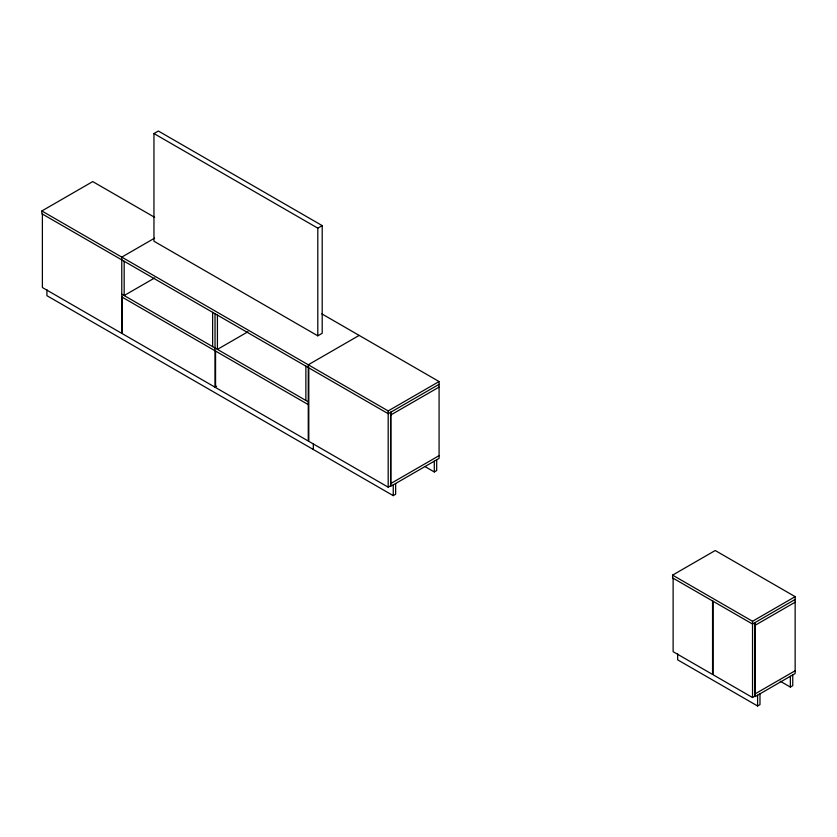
<?xml version="1.0" encoding="UTF-8"?>
<svg xmlns="http://www.w3.org/2000/svg" width="837" height="837" viewBox="0 0 837 837"><rect width="100%" height="100%" fill="white"/><g stroke="black" fill="none" stroke-linecap="round" stroke-linejoin="round"><path stroke-width="1.26" d="M153.956 133.554L158.35 131.022L322.203 225.613L322.203 333.283L317.798 335.825L153.956 241.223L153.956 133.554L317.798 228.156L322.203 225.613M439.08 384.319L388.19 413.698L41.85 213.738L41.85 210.966L92.74 181.587L154.646 217.338M154.573 238.179L121.773 257.116L121.773 333.367L42.384 287.53L42.384 214.042M154.709 277.915L124.169 295.545L124.169 261.27M247.951 331.755L217.421 349.385L217.421 315.099M122.307 297.24L122.307 333.67L215.025 387.196L216.626 386.275M359.157 335.407L308.267 364.786L308.267 441.036L215.559 387.51L215.559 351.069M41.85 210.966L388.19 410.925L439.08 381.546L439.08 458.414L390.858 486.255L390.858 412.16M390.858 414.932L439.08 387.092M390.858 483.493L439.08 455.652M308.801 367.861L308.801 441.34L388.19 487.176L390.597 485.795L390.597 412.317M46.914 289.696L46.914 295.681L393.254 495.64L395.65 494.259L395.65 483.493M425.28 466.753L434.288 471.953L436.684 470.572L436.684 459.795M795.15 599.428L752.526 624.036L672.592 577.896L672.592 575.124L715.227 550.516L795.15 596.655L795.15 673.523L755.183 696.604L755.183 622.498M672.592 575.124L752.526 621.274L795.15 596.655M755.183 625.27L795.15 602.201M755.183 693.831L795.15 670.761M713.093 601.28L713.093 674.758L752.526 697.524L754.922 696.133L754.922 622.655M677.656 653.854L677.656 659.838L757.59 705.978L759.986 704.597L759.986 693.831M780.22 681.213L790.358 687.062L792.754 685.681L792.754 674.915M321.858 313.875L439.08 381.546M121.773 294.164L308.267 401.833M121.773 296.926L308.267 404.606M790.358 676.296L790.358 687.062M757.59 695.212L757.59 705.978M752.526 621.274L752.526 697.524M712.559 600.966L712.559 674.455L673.126 651.688L673.126 578.2M434.288 461.187L434.288 471.953M393.254 484.874L393.254 495.64M388.19 410.925L388.19 487.176M317.798 228.156L317.798 335.825M313.331 443.516L313.331 449.49M305.871 366.167L305.871 400.452M215.025 313.718L215.025 387.196M212.629 312.337L212.629 346.612"/></g></svg>
